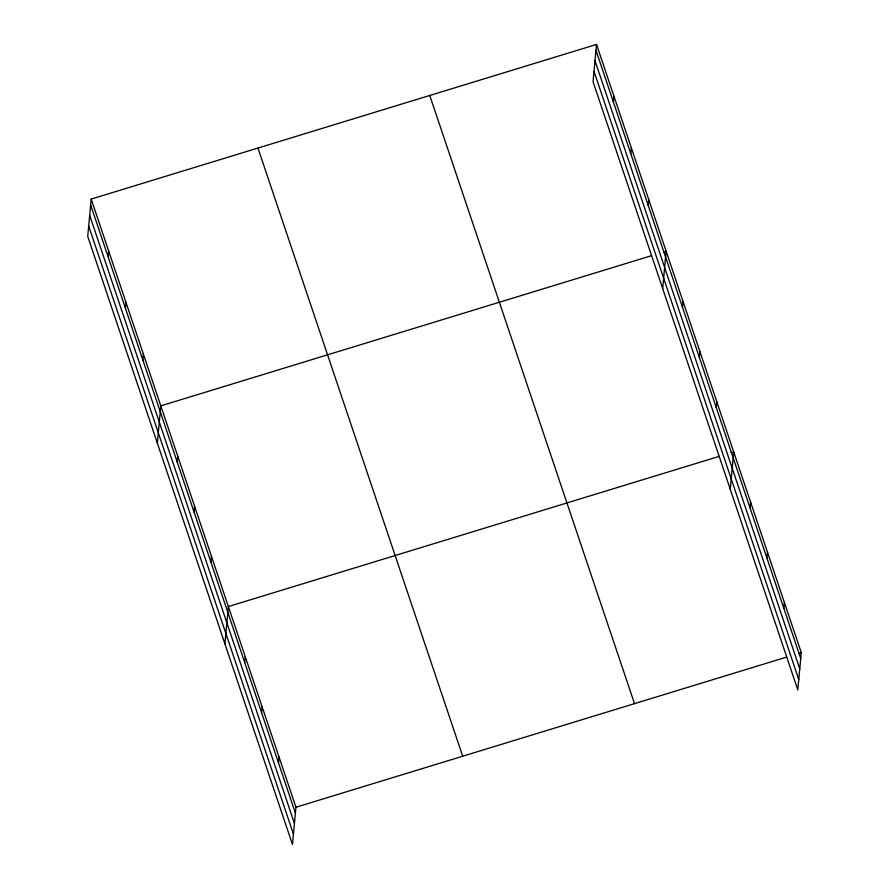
<?xml version="1.0" encoding="UTF-8"?>
<svg xmlns="http://www.w3.org/2000/svg" width="889" height="889" viewBox="0 0 889 889"><rect width="100%" height="100%" fill="white"/><g stroke="black" fill="none" stroke-linecap="round" stroke-linejoin="round"><path stroke-width="1.33" d="M91.189 199.08L87.733 236.385L292.481 844.55L295.948 807.245L91.189 199.08L596.519 44.45L801.267 652.615L797.811 689.92L593.052 81.755L596.519 44.45M108.047 256.643L108.591 250.776M125.449 308.339L125.994 302.471M142.862 360.034L143.407 354.166M157.342 443.167L160.809 405.862L651.57 255.676M177.155 461.902L177.7 456.035M194.046 512.075L194.591 506.208M210.937 562.248L211.482 556.381M224.917 643.858L228.373 606.554L719.145 456.379M244.719 662.594L245.264 656.727M261.61 712.767L262.155 706.899M278.501 762.94L279.046 757.072M613.377 102.013L613.921 96.145M630.779 153.708L631.323 147.841M648.181 205.403L648.726 199.536M662.672 288.536L666.139 251.22L663.483 252.032M682.485 307.272L683.03 301.404M699.376 357.445L699.921 351.577M716.267 407.618L716.812 401.75M730.236 489.228L733.703 451.923L731.058 452.734M750.049 507.963L750.594 502.096M766.94 558.136L767.485 552.269M783.831 608.309L784.376 602.442M295.948 807.245L786.709 657.071M798.622 653.426L801.267 652.615M595.974 50.317L800.722 658.482M595.008 60.696L799.767 668.861M594.019 71.387L798.766 679.54M429.765 95.479L634.513 703.644M257.954 148.052L462.702 756.217M90.645 204.948L295.404 813.113M89.689 215.327L294.437 823.492M88.689 226.017L293.448 834.182"/></g></svg>
